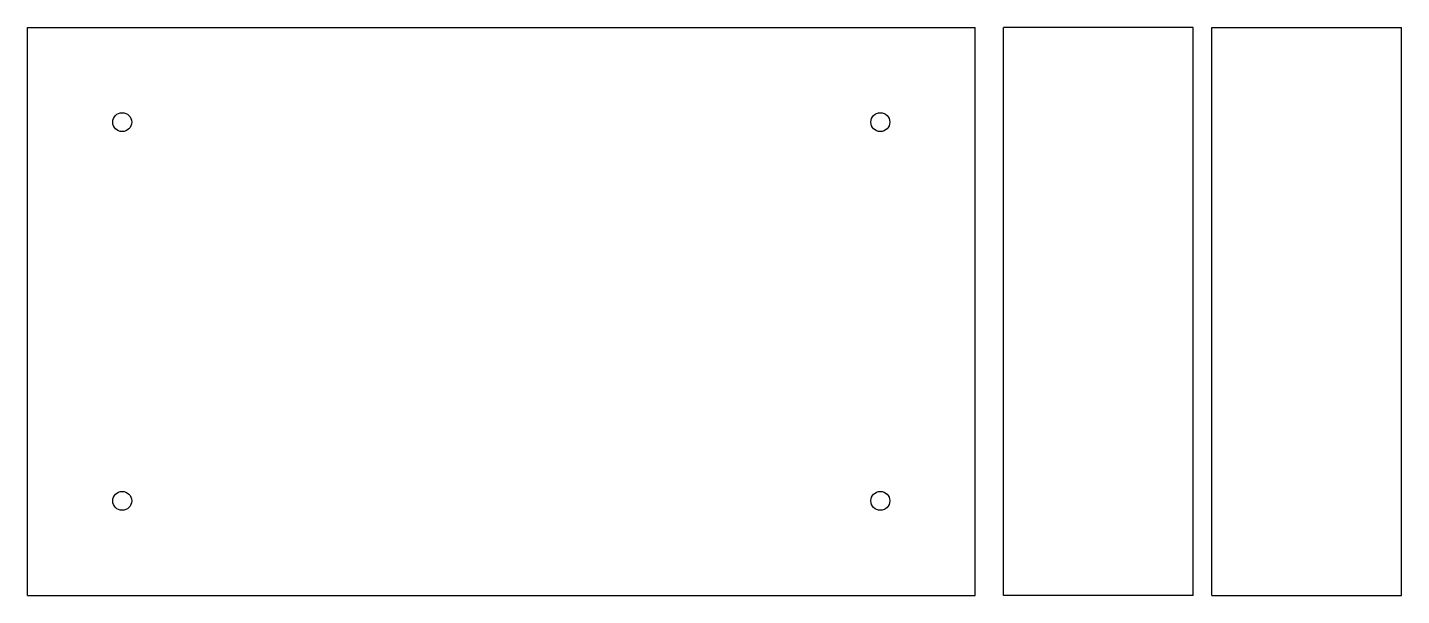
# Model space of a CAD drawing. Header units: millimetres. Extents: x -25 to 47.5, y -15 to 15.
import ezdxf

# ---------------------------------------------------------------- set-up
doc = ezdxf.new("R2010")
doc.units = ezdxf.units.MM

msp = doc.modelspace()

# ---------------------------------------------------------------- linework, layer by layer
for p, q in [((-25, -15, 1.5), (-25, 15, 1.5)), ((-25, 15, -1.5), (-25, 15, 1.5)), ((-25, -15, -1.5), (-25, 15, -1.5)), ((-25, -15, 1.5), (-25, 15, 1.5)), ((-25, 15, 1.5), (25, 15, 1.5)), ((-25, 15, -1.5), (25, 15, -1.5)), ((-25, 15, -1.5), (-25, 15, 1.5)), ((-25, 15, 1.5), (25, 15, 1.5)), ((-25, -15, -1.5), (-25, 15, -1.5)), ((-25, 15, -1.5), (25, 15, -1.5)), ((25, -15, 1.5), (25, 15, 1.5)), ((25, 15, -1.5), (25, 15, 1.5)), ((25, -15, -1.5), (25, 15, -1.5)), ((25, -15, -1.5), (25, 15, -1.5)), ((25, 15, -1.5), (25, 15, 1.5)), ((25, -15, 1.5), (25, 15, 1.5)), ((26.5, -15, 1.5), (26.5, 15, 1.5)), ((26.5, 15, -1.5), (26.5, 15, 1.5)), ((26.5, -15, -1.5), (26.5, 15, -1.5)), ((36.5, 15, -1.5), (26.5, 15, -1.5)), ((26.5, 15, -1.5), (26.5, 15, 1.5)), ((36.5, 15, 1.5), (26.5, 15, 1.5)), ((26.5, -15, -1.5), (26.5, 15, -1.5)), ((36.5, 15, -1.5), (26.5, 15, -1.5)), ((36.5, 15, 1.5), (26.5, 15, 1.5)), ((26.5, -15, 1.5), (26.5, 15, 1.5)), ((36.5, -15, -1.5), (36.5, 15, -1.5)), ((36.5, 15, -1.5), (36.5, 15, 1.5)), ((36.5, -15, 1.5), (36.5, 15, 1.5)), ((36.5, 15, -1.5), (36.5, 15, 1.5)), ((36.5, -15, -1.5), (36.5, 15, -1.5)), ((36.5, -15, 1.5), (36.5, 15, 1.5)), ((37.5, -15, 1.5), (37.5, 15, 1.5)), ((37.5, 15, -1.5), (37.5, 15, 1.5)), ((37.5, -15, -1.5), (37.5, 15, -1.5)), ((37.5, 15, -1.5), (47.5, 15, -1.5)), ((37.5, 15, -1.5), (37.5, 15, 1.5)), ((37.5, 15, 1.5), (47.5, 15, 1.5)), ((37.5, -15, -1.5), (37.5, 15, -1.5)), ((37.5, 15, -1.5), (47.5, 15, -1.5)), ((37.5, -15, 1.5), (37.5, 15, 1.5)), ((37.5, 15, 1.5), (47.5, 15, 1.5)), ((47.5, -15, -1.5), (47.5, 15, -1.5)), ((47.5, 15, -1.5), (47.5, 15, 1.5)), ((47.5, -15, 1.5), (47.5, 15, 1.5)), ((47.5, 15, -1.5), (47.5, 15, 1.5)), ((47.5, -15, -1.5), (47.5, 15, -1.5)), ((47.5, -15, 1.5), (47.5, 15, 1.5)), ((-20.5, 10, 1.5), (-20.5, 10, -1.5)), ((-20.5, 10, 1.5), (-20.5, 10, -1.5)), ((19.5, 10, 1.5), (19.5, 10, -1.5)), ((19.5, 10, 1.5), (19.5, 10, -1.5)), ((-20.5, -10, 1.5), (-20.5, -10, -1.5)), ((-20.5, -10, 1.5), (-20.5, -10, -1.5)), ((19.5, -10, 1.5), (19.5, -10, -1.5)), ((19.5, -10, 1.5), (19.5, -10, -1.5)), ((-25, -15, -1.5), (-25, -15, 1.5)), ((-25, -15, -1.5), (25, -15, -1.5)), ((-25, -15, 1.5), (25, -15, 1.5)), ((-25, -15, -1.5), (-25, -15, 1.5)), ((-25, -15, 1.5), (25, -15, 1.5)), ((-25, -15, -1.5), (25, -15, -1.5)), ((25, -15, -1.5), (25, -15, 1.5)), ((25, -15, -1.5), (25, -15, 1.5)), ((26.5, -15, -1.5), (26.5, -15, 1.5)), ((36.5, -15, -1.5), (26.5, -15, -1.5)), ((36.5, -15, 1.5), (26.5, -15, 1.5)), ((26.5, -15, -1.5), (26.5, -15, 1.5)), ((36.5, -15, -1.5), (26.5, -15, -1.5)), ((36.5, -15, 1.5), (26.5, -15, 1.5)), ((36.5, -15, -1.5), (36.5, -15, 1.5)), ((36.5, -15, -1.5), (36.5, -15, 1.5)), ((37.5, -15, -1.5), (37.5, -15, 1.5)), ((37.5, -15, -1.5), (47.5, -15, -1.5)), ((37.5, -15, 1.5), (47.5, -15, 1.5)), ((37.5, -15, -1.5), (37.5, -15, 1.5)), ((37.5, -15, -1.5), (47.5, -15, -1.5)), ((37.5, -15, 1.5), (47.5, -15, 1.5)), ((47.5, -15, -1.5), (47.5, -15, 1.5)), ((47.5, -15, -1.5), (47.5, -15, 1.5))]:
    msp.add_line(p, q)
for centre in [(-20, 10, 1.5), (-20, 10, -1.5), (-20, 10, -1.5), (-20, 10, 1.5), (20, 10, 1.5), (20, 10, -1.5), (20, 10, -1.5), (20, 10, 1.5), (-20, -10, 1.5), (-20, -10, -1.5), (-20, -10, -1.5), (-20, -10, 1.5), (20, -10, 1.5), (20, -10, -1.5), (20, -10, -1.5), (20, -10, 1.5)]:
    msp.add_circle(centre, 0.5)

doc.saveas('drawing.dxf')
